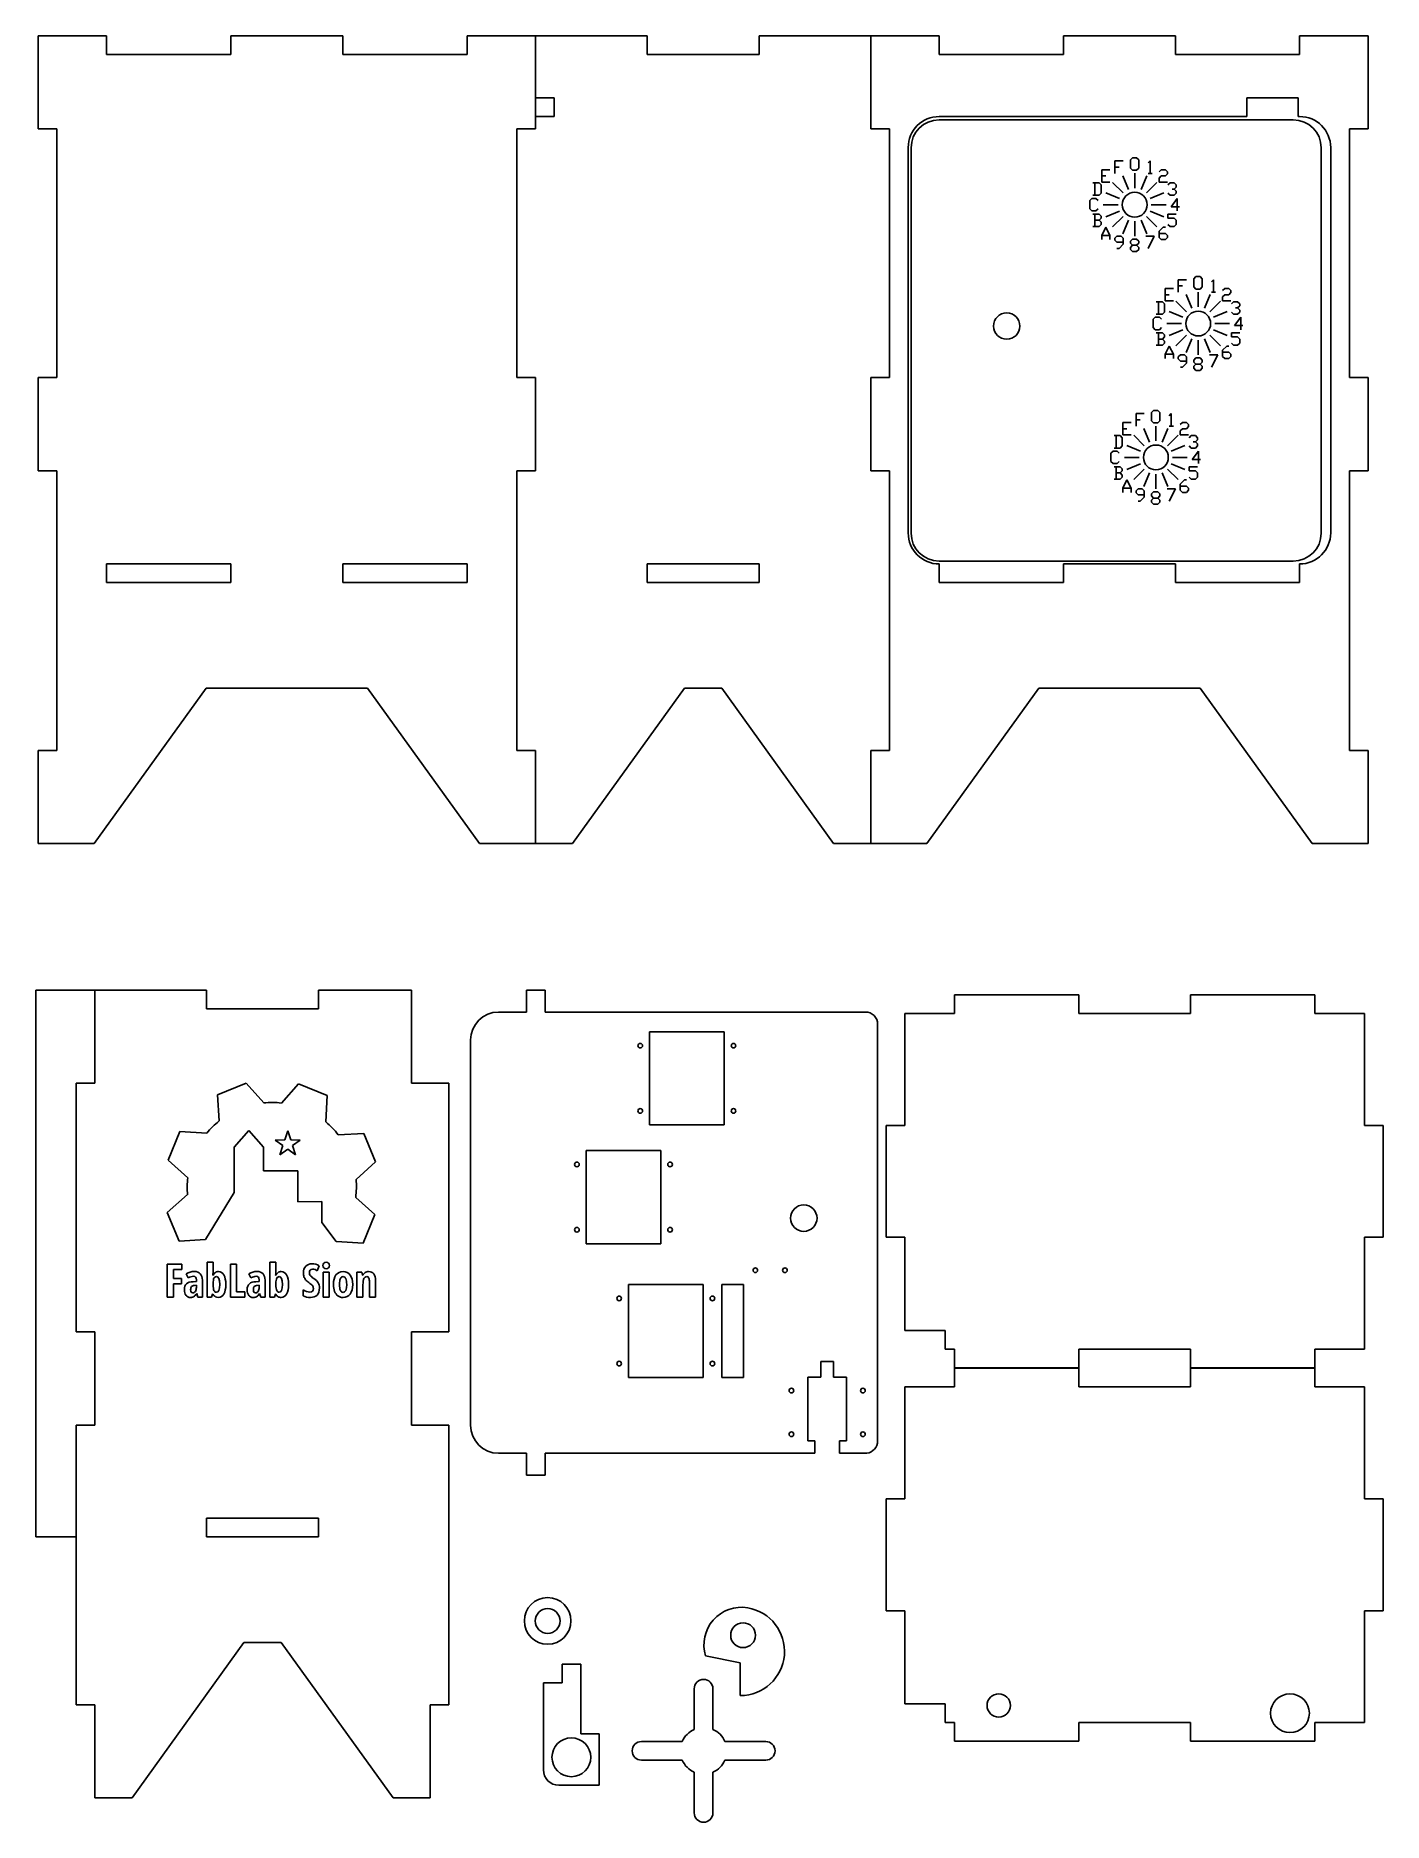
# Model space of a CAD drawing. Header units: millimetres. Extents: x 524 to 958, y 297 to 872.
import ezdxf

# ---------------------------------------------------------------- set-up
doc = ezdxf.new("R2010")
doc.units = ezdxf.units.MM
doc.header["$MEASUREMENT"] = 0
doc.layers.add('grave', color=1, linetype='Continuous')

msp = doc.modelspace()

# ---------------------------------------------------------------- linework, layer by layer
for p, q in [((525.31, 841.75), (525.31, 871.75)), ((525.31, 871.75), (547.31, 871.75)), ((547.31, 871.75), (547.31, 865.75)), ((587.31, 865.75), (587.31, 871.75)), ((587.31, 871.75), (623.31, 871.75)), ((623.31, 871.75), (623.31, 865.75)), ((663.31, 865.75), (663.31, 871.75)), ((721.31, 871.75), (721.31, 865.75)), ((757.31, 871.75), (815.31, 871.75)), ((757.31, 865.75), (757.31, 871.75)), ((793.31, 841.75), (793.31, 871.75)), ((815.31, 871.75), (815.31, 865.75)), ((855.31, 865.75), (855.31, 871.75)), ((855.31, 871.75), (891.31, 871.75)), ((891.31, 871.75), (891.31, 865.75)), ((931.31, 865.75), (931.31, 871.75)), ((931.31, 871.75), (953.31, 871.75)), ((953.31, 871.75), (953.31, 841.75)), ((547.31, 865.75), (587.31, 865.75)), ((623.31, 865.75), (663.31, 865.75)), ((721.31, 865.75), (757.31, 865.75)), ((815.31, 865.75), (855.31, 865.75)), ((891.31, 865.75), (931.31, 865.75)), ((691.31, 851.74), (685.31, 851.74)), ((691.31, 845.74), (691.31, 851.74)), ((914.31, 851.74), (914.31, 845.75)), ((930.81, 851.74), (914.31, 851.74)), ((930.81, 845.75), (930.81, 851.74)), ((685.31, 845.74), (691.31, 845.74)), ((914.31, 845.75), (815.31, 845.75)), ((931.31, 845.75), (930.81, 845.75)), ((531.31, 841.75), (525.31, 841.75)), ((531.31, 761.75), (531.31, 841.75)), ((679.31, 761.75), (679.31, 841.75)), ((679.31, 841.75), (685.31, 841.75)), ((799.31, 841.75), (793.31, 841.75)), ((799.31, 761.75), (799.31, 841.75)), ((815.25, 844.67), (929.25, 844.67)), ((953.31, 841.75), (947.31, 841.75)), ((947.31, 841.75), (947.31, 761.75)), ((805.31, 835.75), (805.31, 711.75)), ((806.25, 711.67), (806.25, 835.67)), ((938.25, 835.67), (938.25, 711.67)), ((941.31, 711.75), (941.31, 835.75)), ((525.31, 731.75), (525.31, 761.75)), ((525.31, 761.75), (531.31, 761.75)), ((685.31, 761.75), (679.31, 761.75)), ((685.31, 731.75), (685.31, 761.75)), ((793.31, 761.75), (799.31, 761.75)), ((947.31, 761.75), (953.31, 761.75)), ((953.31, 761.75), (953.31, 731.75)), ((531.31, 731.75), (525.31, 731.75)), ((531.31, 641.75), (531.31, 731.75)), ((679.31, 641.75), (679.31, 731.75)), ((679.31, 731.75), (685.31, 731.75)), ((799.31, 731.75), (793.31, 731.75)), ((799.31, 641.75), (799.31, 731.75)), ((953.31, 731.75), (947.31, 731.75)), ((947.31, 731.75), (947.31, 641.75)), ((587.31, 701.75), (547.31, 701.75)), ((547.31, 701.75), (547.31, 695.75)), ((587.31, 695.75), (587.31, 701.75)), ((623.31, 701.75), (623.31, 695.75)), ((663.31, 701.75), (623.31, 701.75)), ((663.31, 695.75), (663.31, 701.75)), ((721.31, 701.75), (721.31, 695.75)), ((757.31, 701.75), (721.31, 701.75)), ((757.31, 695.75), (757.31, 701.75)), ((929.25, 702.67), (815.25, 702.67)), ((815.31, 701.75), (815.31, 695.75)), ((855.31, 695.75), (855.31, 701.75)), ((855.31, 701.75), (891.31, 701.75)), ((891.31, 701.75), (891.31, 695.75)), ((931.31, 695.75), (931.31, 701.75)), ((547.31, 695.75), (587.31, 695.75)), ((623.31, 695.75), (663.31, 695.75)), ((721.31, 695.75), (757.31, 695.75)), ((815.31, 695.75), (855.31, 695.75)), ((891.31, 695.75), (931.31, 695.75)), ((579.31, 661.74), (543.31, 611.75)), ((631.31, 661.74), (579.31, 661.74)), ((667.31, 611.75), (631.31, 661.74)), ((733.31, 661.75), (697.31, 611.75)), ((745.31, 661.75), (733.31, 661.75)), ((781.31, 611.75), (745.31, 661.75)), ((847.31, 661.74), (811.31, 611.75)), ((899.31, 661.74), (847.31, 661.74)), ((935.31, 611.75), (899.31, 661.74)), ((525.31, 611.75), (525.31, 641.75)), ((525.31, 641.75), (531.31, 641.75)), ((685.31, 641.75), (679.31, 641.75)), ((685.31, 611.75), (685.31, 641.75)), ((793.31, 611.75), (793.31, 641.75)), ((793.31, 641.75), (799.31, 641.75)), ((947.31, 641.75), (953.31, 641.75)), ((953.31, 641.75), (953.31, 611.75)), ((543.31, 611.75), (525.31, 611.75)), ((811.31, 611.75), (781.31, 611.75)), ((953.31, 611.75), (935.31, 611.75)), ((524.49, 564.62), (579.49, 564.62)), ((524.49, 388.62), (524.49, 564.62)), ((543.49, 534.62), (543.49, 564.62)), ((579.49, 564.62), (579.49, 558.62)), ((615.49, 558.62), (615.49, 564.62)), ((615.49, 564.62), (645.49, 564.62)), ((645.49, 564.62), (645.49, 534.62)), ((682.48, 557.56), (682.48, 564.56)), ((682.48, 564.56), (688.48, 564.56)), ((688.48, 564.56), (688.48, 557.56)), ((579.49, 558.62), (615.49, 558.62)), ((820.23, 557.06), (820.23, 563.06)), ((820.23, 563.06), (860.23, 563.06)), ((860.23, 563.06), (860.23, 557.06)), ((896.23, 557.06), (896.23, 563.06)), ((896.23, 563.06), (936.23, 563.06)), ((936.23, 563.06), (936.23, 557.06)), ((673.48, 557.56), (682.48, 557.56)), ((688.48, 557.56), (791.48, 557.56)), ((795.48, 553.56), (795.48, 419.53)), ((804.23, 521.06), (804.23, 557.06)), ((804.23, 557.06), (820.23, 557.06)), ((860.23, 557.06), (896.23, 557.06)), ((936.23, 557.06), (952.23, 557.06)), ((952.23, 557.06), (952.23, 521.06)), ((664.48, 424.56), (664.48, 548.56)), ((746.08, 551.23), (722.08, 551.23)), ((722.08, 551.23), (722.08, 521.23)), ((746.08, 521.23), (746.08, 551.23)), ((537.49, 454.62), (537.49, 534.62)), ((537.49, 534.62), (543.49, 534.62)), ((657.49, 534.62), (645.49, 534.62)), ((657.49, 454.62), (657.49, 534.62)), ((722.08, 521.23), (746.08, 521.23)), ((798.23, 485.06), (798.23, 521.06)), ((798.23, 521.06), (804.23, 521.06)), ((952.23, 521.06), (958.23, 521.06)), ((958.23, 521.06), (958.23, 485.06)), ((701.67, 513), (701.67, 483)), ((725.67, 513), (701.67, 513)), ((725.67, 483), (725.67, 513)), ((701.67, 483), (725.67, 483)), ((804.23, 485.06), (798.23, 485.06)), ((804.23, 455.06), (804.23, 485.06)), ((958.23, 485.06), (952.23, 485.06)), ((952.23, 485.06), (952.23, 449.06)), ((739.28, 469.9), (715.28, 469.9)), ((715.28, 469.9), (715.28, 439.9)), ((739.28, 439.9), (739.28, 469.9)), ((752.28, 469.9), (745.28, 469.9)), ((745.28, 469.9), (745.28, 439.9)), ((752.28, 439.9), (752.28, 469.9)), ((543.49, 454.62), (537.49, 454.62)), ((543.49, 424.62), (543.49, 454.62)), ((645.49, 454.62), (657.49, 454.62)), ((645.49, 454.62), (645.49, 424.62)), ((817.23, 455.06), (804.23, 455.06)), ((817.23, 449.06), (817.23, 455.06)), ((820.23, 449.06), (817.23, 449.06)), ((820.23, 443.06), (820.23, 449.06)), ((896.23, 449.06), (860.23, 449.06)), ((860.23, 449.06), (860.23, 443.06)), ((896.23, 443.06), (896.23, 449.06)), ((952.23, 449.06), (936.23, 449.06)), ((936.23, 449.06), (936.23, 443.06)), ((781.23, 445.06), (777.23, 445.06)), ((777.23, 445.06), (777.23, 440.06)), ((781.23, 440.06), (781.23, 445.06)), ((820.2, 436.9), (820.2, 442.9)), ((820.2, 442.9), (860.2, 442.9)), ((860.23, 443.06), (820.23, 443.06)), ((860.2, 442.9), (860.2, 436.9)), ((896.2, 436.9), (896.2, 442.9)), ((896.2, 442.9), (936.2, 442.9)), ((936.23, 443.06), (896.23, 443.06)), ((936.2, 442.9), (936.2, 436.9)), ((715.28, 439.9), (739.28, 439.9)), ((745.28, 439.9), (752.28, 439.9)), ((777.23, 440.06), (772.98, 440.06)), ((772.98, 440.06), (772.99, 419.56)), ((785.48, 440.06), (781.23, 440.06)), ((785.48, 419.56), (785.48, 440.06)), ((804.2, 400.9), (804.2, 436.9)), ((804.2, 436.9), (820.2, 436.9)), ((860.2, 436.9), (896.2, 436.9)), ((936.2, 436.9), (952.2, 436.9)), ((952.2, 436.9), (952.2, 400.9)), ((537.49, 334.62), (537.49, 424.62)), ((537.49, 424.62), (543.49, 424.62)), ((657.49, 424.62), (645.49, 424.62)), ((657.49, 334.62), (657.49, 424.62)), ((682.48, 415.56), (673.48, 415.56)), ((682.48, 408.56), (682.48, 415.56)), ((775.23, 415.56), (688.48, 415.56)), ((688.48, 415.56), (688.48, 408.56)), ((772.99, 419.56), (775.23, 419.56)), ((775.23, 419.56), (775.23, 415.56)), ((783.23, 415.56), (783.23, 419.56)), ((783.23, 419.56), (785.48, 419.56)), ((791.97, 415.56), (783.23, 415.56)), ((688.48, 408.56), (682.48, 408.56)), ((798.2, 364.9), (798.2, 400.9)), ((798.2, 400.9), (804.2, 400.9)), ((952.2, 400.9), (958.2, 400.9)), ((958.2, 400.9), (958.2, 364.9)), ((615.49, 394.62), (579.49, 394.62)), ((579.49, 394.62), (579.49, 388.62)), ((615.49, 388.62), (615.49, 394.62)), ((537.49, 388.62), (524.49, 388.62)), ((579.49, 388.62), (615.49, 388.62)), ((804.2, 364.9), (798.2, 364.9)), ((804.2, 334.9), (804.2, 364.9)), ((958.2, 364.9), (952.2, 364.9)), ((952.2, 364.9), (952.2, 328.9)), ((591.49, 354.62), (555.49, 304.62)), ((603.49, 354.62), (591.49, 354.62)), ((639.49, 304.62), (603.49, 354.62)), ((693.89, 341.72), (693.89, 347.72)), ((693.89, 347.72), (699.89, 347.72)), ((699.89, 347.72), (699.89, 325.22)), ((751.28, 348.08), (740.11, 350.36)), ((751.28, 337.58), (751.28, 348.08)), ((687.89, 313.72), (687.89, 341.72)), ((687.89, 341.72), (693.89, 341.72)), ((736.45, 326.67), (736.45, 339.79)), ((742.45, 339.79), (742.45, 326.67)), ((543.49, 334.62), (537.49, 334.62)), ((543.49, 304.62), (543.49, 334.62)), ((651.49, 304.62), (651.49, 334.62)), ((651.49, 334.62), (657.49, 334.62)), ((817.2, 334.9), (804.2, 334.9)), ((817.2, 328.9), (817.2, 334.9)), ((820.2, 328.9), (817.2, 328.9)), ((820.2, 322.9), (820.2, 328.9)), ((896.2, 328.9), (860.2, 328.9)), ((860.2, 328.9), (860.2, 322.9)), ((896.2, 322.9), (896.2, 328.9)), ((952.2, 328.9), (936.2, 328.9)), ((936.2, 328.9), (936.2, 322.9)), ((699.89, 325.22), (705.89, 325.22)), ((705.89, 325.22), (705.89, 308.72)), ((719.46, 322.8), (732.58, 322.8)), ((746.32, 322.8), (759.45, 322.8)), ((860.2, 322.9), (820.2, 322.9)), ((936.2, 322.9), (896.2, 322.9)), ((732.58, 316.8), (719.46, 316.8)), ((759.45, 316.8), (746.33, 316.8)), ((736.45, 299.81), (736.45, 312.93)), ((742.45, 312.93), (742.45, 299.81)), ((705.89, 308.72), (692.89, 308.72)), ((555.49, 304.62), (543.49, 304.62))]:
    msp.add_line(p, q)
at = {"linetype": 'ByBlock'}
for p, q in [((663.31, 871.75), (721.31, 871.75)), ((685.31, 871.75), (685.31, 841.75)), ((793.31, 761.75), (793.31, 731.75)), ((667.31, 611.75), (697.31, 611.75)), ((651.49, 304.62), (639.49, 304.62))]:
    msp.add_line(p, q, dxfattribs=at)
for centre, radius in [((878.23, 817.37), 4), ((837.02, 778.33), 4.25), ((898.65, 779.13), 4), ((885.04, 736.03), 4), ((719.08, 546.73), 0.75), ((749.08, 546.73), 0.75), ((719.08, 525.73), 0.75), ((749.08, 525.73), 0.75), ((698.67, 508.5), 0.75), ((728.67, 508.5), 0.75), ((771.71, 491.22), 4.25), ((698.67, 487.5), 0.75), ((728.67, 487.5), 0.75), ((756.11, 474.44), 0.75), ((765.63, 474.44), 0.75), ((712.28, 465.4), 0.75), ((742.28, 465.4), 0.75), ((712.28, 444.4), 0.75), ((742.28, 444.4), 0.75), ((767.73, 435.71), 0.75), ((790.73, 435.71), 0.75), ((767.73, 421.66), 0.75), ((790.73, 421.66), 0.75), ((689.26, 361.59), 7.5), ((689.26, 361.59), 4), ((752.17, 357.01), 4), ((834.45, 334.4), 3.75), ((928.2, 331.9), 6.24), ((696.89, 317.72), 6.24)]:
    msp.add_circle(centre, radius)
for centre, radius, start, end in [((815.31, 835.75), 10, 90, 180), ((931.31, 835.75), 10, 0, 90), ((815.25, 835.67), 9, 90, 180), ((929.25, 835.67), 9, 0, 90), ((815.31, 711.75), 10, 180, 270), ((815.25, 711.67), 9, 180, 270), ((929.25, 711.67), 9, 270, 0), ((931.31, 711.75), 10, 270, 0), ((673.48, 548.56), 9, 90, 180), ((791.48, 553.56), 4, 0, 90), ((673.48, 424.56), 9, 180, 270), ((791.48, 419.53), 4, 277.09465, 0), ((751.64, 353.92), 12.07, 80.29914, 197.17216), ((751.28, 351.8), 14.22, 270, 80.29914), ((739.45, 339.79), 3, 0, 180), ((719.46, 319.8), 3, 90, 270), ((739.45, 319.8), 7.5, 113.59899, 156.44263), ((739.45, 319.8), 7.5, 23.59899, 66.44263), ((759.45, 319.8), 3, 270, 90), ((739.45, 319.8), 7.5, 203.59899, 246.44263), ((739.45, 319.8), 7.5, 293.59899, 336.44263), ((692.89, 313.72), 5, 180, 270), ((739.45, 299.81), 3, 180, 0)]:
    msp.add_arc(centre, radius, start, end)
at = {"layer": 'grave', "linetype": 'Continuous'}
for p, q in [((867.6, 824.63), (867.6, 828.63)), ((867.6, 828.63), (870.26, 828.63)), ((874.51, 831.46), (871.84, 831.46)), ((871.84, 831.46), (871.84, 827.46)), ((871.84, 829.46), (873.17, 829.46)), ((876.84, 831.79), (877.51, 832.46)), ((876.84, 829.13), (876.84, 831.79)), ((877.51, 828.46), (876.84, 829.13)), ((877.51, 832.46), (878.84, 832.46)), ((878.84, 828.46), (877.51, 828.46)), ((878.84, 832.46), (879.51, 831.79)), ((879.51, 829.13), (878.84, 828.46)), ((879.51, 831.79), (879.51, 829.13)), ((883.18, 831.46), (882.52, 830.8)), ((883.18, 827.46), (883.18, 831.46)), ((886.09, 827.96), (886.76, 828.63)), ((886.76, 828.63), (888.09, 828.63)), ((888.09, 828.63), (888.76, 827.96)), ((888.76, 827.96), (888.76, 827.3)), ((866.76, 824.39), (864.76, 824.39)), ((865.43, 824.39), (865.43, 820.39)), ((867.43, 823.72), (866.76, 824.39)), ((867.43, 821.05), (867.43, 823.72)), ((867.6, 826.63), (868.93, 826.63)), ((870.26, 824.63), (867.6, 824.63)), ((882.52, 827.46), (883.85, 827.46)), ((886.76, 826.63), (886.09, 825.96)), ((886.09, 825.96), (886.09, 824.63)), ((886.09, 824.63), (888.76, 824.63)), ((888.09, 826.63), (886.76, 826.63)), ((888.76, 827.3), (888.09, 826.63)), ((889.6, 824.39), (888.93, 823.72)), ((890.93, 824.39), (889.6, 824.39)), ((890.93, 822.39), (890.26, 822.39)), ((891.6, 823.72), (890.93, 824.39)), ((890.93, 822.39), (891.6, 823.05)), ((891.6, 821.72), (890.93, 822.39)), ((891.6, 823.05), (891.6, 823.72)), ((863.76, 818.71), (864.43, 819.38)), ((863.76, 816.05), (863.76, 818.71)), ((864.43, 819.38), (865.76, 819.38)), ((864.76, 820.39), (866.76, 820.39)), ((865.76, 819.38), (866.43, 818.71)), ((866.76, 820.39), (867.43, 821.05)), ((888.93, 821.05), (889.6, 820.39)), ((889.6, 820.39), (890.93, 820.39)), ((891.93, 819.38), (889.93, 816.71)), ((889.93, 816.71), (892.59, 816.71)), ((890.93, 820.39), (891.6, 821.05)), ((891.6, 821.05), (891.6, 821.72)), ((891.93, 815.38), (891.93, 819.38)), ((864.43, 815.38), (863.76, 816.05)), ((865.76, 815.38), (864.43, 815.38)), ((866.76, 814.37), (864.76, 814.37)), ((865.43, 814.37), (865.43, 810.37)), ((865.43, 812.37), (866.76, 812.37)), ((866.43, 816.05), (865.76, 815.38)), ((867.43, 813.71), (866.76, 814.37)), ((866.76, 812.37), (867.43, 813.04)), ((867.43, 811.71), (866.76, 812.37)), ((866.76, 810.37), (867.43, 811.04)), ((867.43, 813.04), (867.43, 813.71)), ((867.43, 811.04), (867.43, 811.71)), ((888.93, 813.04), (888.93, 814.37)), ((888.93, 814.37), (891.6, 814.37)), ((890.93, 813.04), (888.93, 813.04)), ((888.93, 811.04), (889.6, 810.37)), ((891.6, 812.37), (890.93, 813.04)), ((890.93, 810.37), (891.6, 811.04)), ((891.6, 811.04), (891.6, 812.37)), ((864.76, 810.37), (866.76, 810.37)), ((867.6, 807.46), (868.93, 810.13)), ((867.6, 807.46), (870.26, 807.46)), ((867.6, 806.13), (867.6, 807.46)), ((868.93, 810.13), (870.26, 807.46)), ((870.26, 807.46), (870.26, 806.13)), ((871.84, 806.63), (872.51, 807.29)), ((871.84, 805.96), (871.84, 806.63)), ((872.51, 805.29), (871.84, 805.96)), ((872.51, 807.29), (873.84, 807.29)), ((874.51, 805.29), (872.51, 805.29)), ((873.84, 807.29), (874.51, 806.63)), ((874.51, 806.63), (874.51, 804.63)), ((876.84, 805.63), (877.51, 806.3)), ((876.84, 804.96), (876.84, 805.63)), ((877.51, 804.3), (876.84, 804.96)), ((877.51, 806.3), (878.84, 806.3)), ((878.84, 806.3), (879.51, 805.63)), ((879.51, 804.96), (878.84, 804.3)), ((879.51, 805.63), (879.51, 804.96)), ((881.85, 807.29), (884.52, 807.29)), ((884.52, 807.29), (882.52, 803.29)), ((886.09, 808.8), (887.43, 810.13)), ((886.09, 806.8), (886.09, 808.8)), ((886.09, 808.13), (888.09, 808.13)), ((886.76, 806.13), (886.09, 806.8)), ((888.09, 806.13), (886.76, 806.13)), ((887.43, 810.13), (888.09, 810.13)), ((888.09, 808.13), (888.76, 807.46)), ((888.76, 806.8), (888.09, 806.13)), ((888.76, 807.46), (888.76, 806.8)), ((889.6, 810.37), (890.93, 810.37)), ((873.17, 803.29), (872.51, 803.29)), ((874.51, 804.63), (873.17, 803.29)), ((877.51, 804.3), (876.84, 803.63)), ((876.84, 803.63), (876.84, 802.96)), ((876.84, 802.96), (877.51, 802.3)), ((878.84, 804.3), (877.51, 804.3)), ((877.51, 802.3), (878.84, 802.3)), ((879.51, 803.63), (878.84, 804.3)), ((878.84, 802.3), (879.51, 802.96)), ((879.51, 802.96), (879.51, 803.63)), ((897.26, 793.56), (897.93, 794.22)), ((897.26, 790.89), (897.26, 793.56)), ((897.93, 794.22), (899.26, 794.22)), ((899.26, 794.22), (899.93, 793.56)), ((899.93, 793.56), (899.93, 790.89)), ((888.01, 786.39), (888.01, 790.39)), ((888.01, 790.39), (890.68, 790.39)), ((888.01, 788.39), (889.34, 788.39)), ((894.92, 793.23), (892.25, 793.23)), ((892.25, 793.23), (892.25, 789.23)), ((892.25, 791.23), (893.59, 791.23)), ((897.93, 790.22), (897.26, 790.89)), ((899.26, 790.22), (897.93, 790.22)), ((899.93, 790.89), (899.26, 790.22)), ((903.6, 793.23), (902.93, 792.56)), ((902.93, 789.23), (904.27, 789.23)), ((903.6, 789.23), (903.6, 793.23)), ((906.51, 789.73), (907.18, 790.39)), ((907.18, 788.39), (906.51, 787.73)), ((906.51, 787.73), (906.51, 786.39)), ((907.18, 790.39), (908.51, 790.39)), ((908.51, 788.39), (907.18, 788.39)), ((908.51, 790.39), (909.18, 789.73)), ((909.18, 789.06), (908.51, 788.39)), ((909.18, 789.73), (909.18, 789.06)), ((887.17, 786.15), (885.17, 786.15)), ((885.17, 782.15), (887.17, 782.15)), ((885.84, 786.15), (885.84, 782.15)), ((887.84, 785.48), (887.17, 786.15)), ((887.17, 782.15), (887.84, 782.81)), ((887.84, 782.81), (887.84, 785.48)), ((890.68, 786.39), (888.01, 786.39)), ((906.51, 786.39), (909.18, 786.39)), ((910.01, 786.15), (909.34, 785.48)), ((909.34, 782.81), (910.01, 782.15)), ((911.34, 786.15), (910.01, 786.15)), ((910.01, 782.15), (911.34, 782.15)), ((911.34, 784.15), (910.68, 784.15)), ((912.01, 785.48), (911.34, 786.15)), ((911.34, 784.15), (912.01, 784.81)), ((912.01, 783.48), (911.34, 784.15)), ((911.34, 782.15), (912.01, 782.81)), ((912.01, 784.81), (912.01, 785.48)), ((912.01, 782.81), (912.01, 783.48)), ((884.18, 780.48), (884.85, 781.14)), ((884.18, 777.81), (884.18, 780.48)), ((884.85, 777.14), (884.18, 777.81)), ((884.85, 781.14), (886.18, 781.14)), ((886.18, 777.14), (884.85, 777.14)), ((886.18, 781.14), (886.85, 780.48)), ((886.85, 777.81), (886.18, 777.14)), ((912.34, 781.14), (910.34, 778.48)), ((910.34, 778.48), (913.01, 778.48)), ((912.34, 777.14), (912.34, 781.14)), ((887.17, 776.14), (885.17, 776.14)), ((885.17, 772.14), (887.17, 772.14)), ((885.84, 776.14), (885.84, 772.14)), ((885.84, 774.14), (887.17, 774.14)), ((887.84, 775.47), (887.17, 776.14)), ((887.17, 774.14), (887.84, 774.8)), ((887.84, 773.47), (887.17, 774.14)), ((887.17, 772.14), (887.84, 772.8)), ((887.84, 774.8), (887.84, 775.47)), ((887.84, 772.8), (887.84, 773.47)), ((888.01, 769.23), (889.34, 771.89)), ((889.34, 771.89), (890.68, 769.23)), ((906.51, 770.56), (907.84, 771.89)), ((906.51, 768.56), (906.51, 770.56)), ((907.84, 771.89), (908.51, 771.89)), ((909.34, 774.8), (909.34, 776.14)), ((909.34, 776.14), (912.01, 776.14)), ((911.34, 774.8), (909.34, 774.8)), ((909.34, 772.8), (910.01, 772.14)), ((910.01, 772.14), (911.34, 772.14)), ((912.01, 774.14), (911.34, 774.8)), ((911.34, 772.14), (912.01, 772.8)), ((912.01, 772.8), (912.01, 774.14)), ((888.01, 769.23), (890.68, 769.23)), ((888.01, 767.89), (888.01, 769.23)), ((890.68, 769.23), (890.68, 767.89)), ((892.25, 768.39), (892.92, 769.06)), ((892.25, 767.72), (892.25, 768.39)), ((892.92, 767.06), (892.25, 767.72)), ((892.92, 769.06), (894.25, 769.06)), ((894.92, 767.06), (892.92, 767.06)), ((893.59, 765.06), (892.92, 765.06)), ((894.92, 766.39), (893.59, 765.06)), ((894.25, 769.06), (894.92, 768.39)), ((894.92, 768.39), (894.92, 766.39)), ((897.26, 767.39), (897.93, 768.06)), ((897.26, 766.73), (897.26, 767.39)), ((897.93, 766.06), (897.26, 766.73)), ((897.93, 766.06), (897.26, 765.39)), ((897.26, 765.39), (897.26, 764.73)), ((897.26, 764.73), (897.93, 764.06)), ((897.93, 768.06), (899.26, 768.06)), ((899.26, 766.06), (897.93, 766.06)), ((899.26, 768.06), (899.93, 767.39)), ((899.93, 766.73), (899.26, 766.06)), ((899.93, 765.39), (899.26, 766.06)), ((899.26, 764.06), (899.93, 764.73)), ((899.93, 767.39), (899.93, 766.73)), ((899.93, 764.73), (899.93, 765.39)), ((902.27, 769.06), (904.93, 769.06)), ((904.93, 769.06), (902.93, 765.06)), ((906.51, 769.89), (908.51, 769.89)), ((907.18, 767.89), (906.51, 768.56)), ((908.51, 767.89), (907.18, 767.89)), ((908.51, 769.89), (909.18, 769.23)), ((909.18, 768.56), (908.51, 767.89)), ((909.18, 769.23), (909.18, 768.56)), ((897.93, 764.06), (899.26, 764.06)), ((881.31, 750.13), (878.64, 750.13)), ((878.64, 750.13), (878.64, 746.13)), ((878.64, 748.13), (879.98, 748.13)), ((883.65, 750.46), (884.32, 751.13)), ((883.65, 747.79), (883.65, 750.46)), ((884.32, 747.13), (883.65, 747.79)), ((884.32, 751.13), (885.65, 751.13)), ((885.65, 751.13), (886.32, 750.46)), ((886.32, 747.79), (885.65, 747.13)), ((886.32, 750.46), (886.32, 747.79)), ((889.99, 750.13), (889.32, 749.46)), ((889.99, 746.13), (889.99, 750.13)), ((873.56, 743.05), (871.56, 743.05)), ((872.23, 743.05), (872.23, 739.05)), ((874.23, 742.38), (873.56, 743.05)), ((874.23, 739.72), (874.23, 742.38)), ((874.4, 743.29), (874.4, 747.29)), ((874.4, 747.29), (877.07, 747.29)), ((874.4, 745.29), (875.73, 745.29)), ((877.07, 743.29), (874.4, 743.29)), ((885.65, 747.13), (884.32, 747.13)), ((889.32, 746.13), (890.66, 746.13)), ((892.9, 746.63), (893.57, 747.29)), ((893.57, 745.29), (892.9, 744.63)), ((892.9, 744.63), (892.9, 743.29)), ((892.9, 743.29), (895.57, 743.29)), ((893.57, 747.29), (894.9, 747.29)), ((894.9, 745.29), (893.57, 745.29)), ((894.9, 747.29), (895.57, 746.63)), ((895.57, 745.96), (894.9, 745.29)), ((895.57, 746.63), (895.57, 745.96)), ((896.4, 743.05), (895.74, 742.38)), ((897.74, 743.05), (896.4, 743.05)), ((898.4, 742.38), (897.74, 743.05)), ((897.74, 741.05), (898.4, 741.72)), ((898.4, 741.72), (898.4, 742.38)), ((870.57, 737.38), (871.24, 738.04)), ((870.57, 734.71), (870.57, 737.38)), ((871.24, 738.04), (872.57, 738.04)), ((871.56, 739.05), (873.56, 739.05)), ((872.57, 738.04), (873.24, 737.38)), ((873.56, 739.05), (874.23, 739.72)), ((895.74, 739.72), (896.4, 739.05)), ((896.4, 739.05), (897.74, 739.05)), ((898.73, 738.04), (896.73, 735.38)), ((897.74, 741.05), (897.07, 741.05)), ((898.4, 740.38), (897.74, 741.05)), ((897.74, 739.05), (898.4, 739.72)), ((898.4, 739.72), (898.4, 740.38)), ((898.73, 734.04), (898.73, 738.04)), ((871.24, 734.04), (870.57, 734.71)), ((872.57, 734.04), (871.24, 734.04)), ((873.56, 733.04), (871.56, 733.04)), ((872.23, 733.04), (872.23, 729.04)), ((872.23, 731.04), (873.56, 731.04)), ((873.24, 734.71), (872.57, 734.04)), ((874.23, 732.37), (873.56, 733.04)), ((873.56, 731.04), (874.23, 731.71)), ((874.23, 730.37), (873.56, 731.04)), ((874.23, 731.71), (874.23, 732.37)), ((874.23, 729.71), (874.23, 730.37)), ((895.74, 731.71), (895.74, 733.04)), ((895.74, 733.04), (898.4, 733.04)), ((897.74, 731.71), (895.74, 731.71)), ((896.73, 735.38), (899.4, 735.38)), ((898.4, 731.04), (897.74, 731.71)), ((898.4, 729.71), (898.4, 731.04)), ((871.56, 729.04), (873.56, 729.04)), ((873.56, 729.04), (874.23, 729.71)), ((874.4, 726.13), (875.73, 728.79)), ((874.4, 726.13), (877.07, 726.13)), ((874.4, 724.79), (874.4, 726.13)), ((875.73, 728.79), (877.07, 726.13)), ((877.07, 726.13), (877.07, 724.79)), ((878.64, 725.29), (879.31, 725.96)), ((878.64, 724.63), (878.64, 725.29)), ((879.31, 723.96), (878.64, 724.63)), ((879.31, 725.96), (880.64, 725.96)), ((880.64, 725.96), (881.31, 725.29)), ((881.31, 725.29), (881.31, 723.29)), ((883.65, 724.3), (884.32, 724.96)), ((884.32, 724.96), (885.65, 724.96)), ((885.65, 724.96), (886.32, 724.3)), ((888.66, 725.96), (891.32, 725.96)), ((891.32, 725.96), (889.32, 721.96)), ((892.9, 727.46), (894.23, 728.79)), ((892.9, 725.46), (892.9, 727.46)), ((892.9, 726.79), (894.9, 726.79)), ((893.57, 724.79), (892.9, 725.46)), ((894.9, 724.79), (893.57, 724.79)), ((894.23, 728.79), (894.9, 728.79)), ((894.9, 726.79), (895.57, 726.13)), ((895.57, 725.46), (894.9, 724.79)), ((895.57, 726.13), (895.57, 725.46)), ((895.74, 729.71), (896.4, 729.04)), ((896.4, 729.04), (897.74, 729.04)), ((897.74, 729.04), (898.4, 729.71)), ((881.31, 723.96), (879.31, 723.96)), ((879.98, 721.96), (879.31, 721.96)), ((881.31, 723.29), (879.98, 721.96)), ((883.65, 723.63), (883.65, 724.3)), ((884.32, 722.96), (883.65, 723.63)), ((884.32, 722.96), (883.65, 722.3)), ((883.65, 722.3), (883.65, 721.63)), ((883.65, 721.63), (884.32, 720.96)), ((885.65, 722.96), (884.32, 722.96)), ((884.32, 720.96), (885.65, 720.96)), ((886.32, 723.63), (885.65, 722.96)), ((886.32, 722.3), (885.65, 722.96)), ((885.65, 720.96), (886.32, 721.63)), ((886.32, 724.3), (886.32, 723.63)), ((886.32, 721.63), (886.32, 722.3))]:
    msp.add_line(p, q, dxfattribs=at)
at = {"layer": 'grave', "linetype": 'ByBlock'}
for p, q in [((874.46, 821.14), (871.08, 824.52)), ((876.19, 822.3), (874.37, 826.71)), ((878.23, 822.71), (878.23, 827.48)), ((880.28, 822.3), (882.1, 826.71)), ((882.01, 821.14), (885.38, 824.52)), ((872.9, 817.37), (868.12, 817.37)), ((873.3, 819.41), (868.89, 821.24)), ((883.16, 819.41), (887.58, 821.24)), ((883.57, 817.37), (888.35, 817.37)), ((873.3, 815.33), (868.89, 813.5)), ((874.46, 813.6), (871.08, 810.22)), ((876.19, 812.44), (874.37, 808.03)), ((878.23, 812.03), (878.23, 807.26)), ((880.28, 812.44), (882.1, 808.03)), ((882.01, 813.6), (885.38, 810.22)), ((883.16, 815.33), (887.58, 813.5)), ((896.61, 784.06), (894.78, 788.47)), ((898.65, 784.47), (898.65, 789.24)), ((900.69, 784.06), (902.52, 788.47)), ((893.72, 781.17), (889.31, 783)), ((894.88, 782.91), (891.5, 786.28)), ((902.42, 782.91), (905.8, 786.28)), ((903.58, 781.17), (907.99, 783)), ((893.31, 779.13), (888.54, 779.13)), ((893.72, 777.09), (889.31, 775.26)), ((903.58, 777.09), (907.99, 775.26)), ((903.99, 779.13), (908.76, 779.13)), ((894.88, 775.36), (891.5, 771.98)), ((896.61, 774.2), (894.78, 769.79)), ((898.65, 773.8), (898.65, 769.02)), ((900.69, 774.2), (902.52, 769.79)), ((902.42, 775.36), (905.8, 771.98)), ((881.27, 739.81), (877.89, 743.18)), ((883, 740.96), (881.17, 745.38)), ((885.04, 741.37), (885.04, 746.15)), ((887.08, 740.96), (888.91, 745.38)), ((888.81, 739.81), (892.19, 743.18)), ((879.7, 736.03), (874.93, 736.03)), ((880.11, 738.08), (875.7, 739.9)), ((889.97, 738.08), (894.38, 739.9)), ((890.38, 736.03), (895.15, 736.03)), ((880.11, 733.99), (875.7, 732.16)), ((881.27, 732.26), (877.89, 728.88)), ((883, 731.1), (881.17, 726.69)), ((885.04, 730.7), (885.04, 725.92)), ((887.08, 731.1), (888.91, 726.69)), ((888.81, 732.26), (892.19, 728.88)), ((889.97, 733.99), (894.38, 732.16))]:
    msp.add_line(p, q, dxfattribs=at)
at = {"layer": 'grave'}
for p, q in [((592.2, 534.7), (583.01, 530.89)), ((597.88, 528.32), (592.2, 534.7)), ((583.01, 530.89), (583.5, 522.49)), ((609.12, 534.45), (603.6, 528.26)), ((618.31, 530.64), (609.12, 534.45)), ((617.82, 522.2), (618.31, 530.64)), ((570.88, 519.1), (567.07, 509.91)), ((579.53, 518.61), (570.88, 519.1)), ((588.35, 514.03), (593.08, 519.45)), ((593.08, 519.45), (597.8, 514.03)), ((604.63, 516.38), (605.59, 519.32)), ((605.59, 519.32), (606.55, 516.38)), ((630.09, 518.51), (621.88, 518.04)), ((633.9, 509.32), (630.09, 518.51)), ((588.35, 499.51), (588.35, 514.03)), ((597.8, 514.03), (597.8, 506.43)), ((601.54, 516.37), (604.63, 516.38)), ((604.04, 514.55), (601.54, 516.37)), ((603.09, 511.61), (604.04, 514.55)), ((605.59, 513.42), (603.09, 511.61)), ((608.1, 511.61), (605.59, 513.42)), ((606.55, 516.38), (609.65, 516.37)), ((609.65, 516.37), (607.15, 514.55)), ((607.15, 514.55), (608.1, 511.61)), ((607.15, 514.55), (607.15, 514.55)), ((567.07, 509.91), (573.43, 504.25)), ((597.8, 506.43), (608.86, 506.43)), ((608.86, 506.43), (608.86, 496.52)), ((627.59, 503.7), (633.9, 509.32)), ((573.33, 498.8), (566.83, 493)), ((573.37, 498.71), (573.33, 498.8)), ((579.15, 484.3), (588.35, 499.51)), ((608.86, 496.52), (616.58, 496.63)), ((616.58, 496.63), (616.58, 489.83)), ((633.65, 492.4), (627.49, 497.9)), ((566.83, 493), (570.63, 483.81)), ((616.58, 489.83), (621.15, 483.72)), ((629.85, 483.22), (633.65, 492.4)), ((570.63, 483.81), (579.15, 484.3)), ((621.15, 483.72), (621.33, 483.71)), ((621.33, 483.71), (621.33, 483.7)), ((621.33, 483.7), (629.85, 483.22)), ((566.83, 465.84), (566.83, 476.41)), ((566.83, 476.41), (571.56, 476.41)), ((571.56, 474.71), (568.78, 474.71)), ((568.78, 474.71), (568.78, 471.77)), ((568.78, 471.77), (571.37, 471.77)), ((571.37, 471.77), (571.37, 470.07)), ((571.56, 476.41), (571.56, 474.71)), ((573.56, 471.97), (572.9, 473.3)), ((579.68, 465.84), (579.68, 477.09)), ((579.68, 477.09), (581.6, 477.09)), ((581.5, 472.84), (581.6, 472.84)), ((581.6, 477.09), (581.6, 474.45)), ((587.14, 465.84), (587.14, 476.41)), ((587.14, 476.41), (589.1, 476.41)), ((589.1, 476.41), (589.1, 467.56)), ((593.76, 471.97), (593.1, 473.3)), ((599.88, 465.84), (599.88, 477.09)), ((599.88, 477.09), (601.8, 477.09)), ((601.7, 472.84), (601.8, 472.84)), ((601.8, 477.09), (601.8, 474.45)), ((615.76, 475.88), (615.11, 474.3)), ((617.01, 465.84), (617.01, 473.89)), ((617.01, 473.89), (618.93, 473.89)), ((618.93, 473.89), (618.93, 465.84)), ((627.89, 465.84), (627.89, 473.89)), ((627.89, 473.89), (629.42, 473.89)), ((629.42, 473.89), (629.65, 472.86)), ((629.65, 472.86), (629.77, 472.86)), ((568.78, 465.84), (566.83, 465.84)), ((571.37, 470.07), (568.78, 470.07)), ((568.78, 470.07), (568.78, 465.84)), ((568.78, 465.84), (568.78, 465.84)), ((575.13, 470.78), (576.2, 470.83)), ((576.2, 469.61), (575.61, 469.58)), ((576.2, 470.83), (576.2, 471.4)), ((576.2, 468.93), (576.2, 469.61)), ((576.33, 466.94), (576.29, 466.94)), ((576.71, 465.84), (576.33, 466.94)), ((578.12, 465.84), (576.71, 465.84)), ((576.71, 465.84), (576.71, 465.84)), ((578.12, 471.25), (578.12, 465.84)), ((581.09, 465.84), (579.68, 465.84)), ((581.42, 466.76), (581.09, 465.84)), ((581.54, 466.76), (581.42, 466.76)), ((581.6, 470.09), (581.6, 469.89)), ((591.83, 465.84), (587.14, 465.84)), ((587.14, 465.84), (587.14, 465.84)), ((589.1, 467.56), (591.83, 467.56)), ((591.83, 467.56), (591.83, 465.84)), ((595.33, 470.78), (596.4, 470.83)), ((596.4, 469.61), (595.81, 469.58)), ((596.4, 470.83), (596.4, 471.4)), ((596.4, 468.93), (596.4, 469.61)), ((596.53, 466.94), (596.49, 466.94)), ((596.92, 465.84), (596.53, 466.94)), ((598.32, 465.84), (596.92, 465.84)), ((596.92, 465.84), (596.92, 465.84)), ((598.32, 471.25), (598.32, 465.84)), ((601.3, 465.84), (599.88, 465.84)), ((601.62, 466.76), (601.3, 465.84)), ((601.74, 466.76), (601.62, 466.76)), ((601.8, 470.09), (601.8, 469.89)), ((610.55, 466.24), (610.55, 468.18)), ((618.93, 465.84), (617.01, 465.84)), ((618.93, 465.84), (618.93, 465.84)), ((629.82, 465.84), (627.89, 465.84)), ((629.82, 469.71), (629.82, 465.84)), ((631.9, 465.84), (631.9, 470.64)), ((633.84, 465.84), (631.9, 465.84)), ((631.9, 465.84), (631.9, 465.84)), ((633.84, 471.09), (633.84, 465.84))]:
    msp.add_line(p, q, dxfattribs=at)
for points in [[(603.6, 528.26), (601.72, 528.48), (599.8, 528.51), (597.88, 528.32)], [(583.5, 522.49), (582.03, 521.32), (580.71, 520.02), (579.53, 518.61)], [(621.88, 518.04), (620.67, 519.58), (619.31, 520.97), (617.82, 522.2)], [(573.43, 504.25), (573.22, 502.42), (573.2, 500.57), (573.37, 498.71)], [(627.49, 497.9), (627.73, 499.81), (627.77, 501.75), (627.59, 503.7)], [(572.9, 473.3), (573.7, 473.8), (574.57, 474.06), (575.51, 474.06)], [(575.23, 472.53), (574.74, 472.53), (574.19, 472.34), (573.56, 471.97)], [(576.2, 471.4), (576.2, 472.16), (575.88, 472.53), (575.23, 472.53)], [(575.51, 474.06), (576.36, 474.06), (577.01, 473.81), (577.46, 473.32)], [(577.46, 473.32), (577.9, 472.83), (578.12, 472.14), (578.12, 471.25)], [(581.59, 474.11), (581.59, 473.99), (581.56, 473.57), (581.5, 472.84)], [(581.6, 474.45), (581.6, 474.34), (581.6, 474.23), (581.59, 474.11)], [(581.6, 472.84), (581.84, 473.29), (582.09, 473.6), (582.37, 473.78)], [(581.86, 471.9), (581.7, 471.55), (581.61, 470.95), (581.6, 470.09)], [(582.65, 472.41), (582.28, 472.41), (582.02, 472.24), (581.86, 471.9)], [(582.37, 473.78), (582.64, 473.95), (582.96, 474.04), (583.31, 474.04)], [(583.7, 469.91), (583.7, 471.58), (583.35, 472.41), (582.65, 472.41)], [(583.31, 474.04), (584.05, 474.04), (584.62, 473.68), (585.04, 472.95)], [(585.04, 472.95), (585.46, 472.22), (585.67, 471.2), (585.67, 469.88)], [(593.1, 473.3), (593.9, 473.8), (594.77, 474.06), (595.71, 474.06)], [(595.43, 472.53), (594.95, 472.53), (594.39, 472.34), (593.76, 471.97)], [(596.4, 471.4), (596.4, 472.16), (596.08, 472.53), (595.43, 472.53)], [(595.71, 474.06), (596.56, 474.06), (597.21, 473.81), (597.66, 473.32)], [(597.66, 473.32), (598.1, 472.83), (598.32, 472.14), (598.32, 471.25)], [(601.79, 474.11), (601.79, 473.99), (601.76, 473.57), (601.7, 472.84)], [(601.8, 474.45), (601.8, 474.34), (601.8, 474.23), (601.79, 474.11)], [(601.8, 472.84), (602.04, 473.29), (602.29, 473.6), (602.57, 473.78)], [(602.06, 471.9), (601.9, 471.55), (601.81, 470.95), (601.8, 470.09)], [(602.85, 472.41), (602.48, 472.41), (602.22, 472.24), (602.06, 471.9)], [(602.57, 473.78), (602.84, 473.95), (603.16, 474.04), (603.51, 474.04)], [(603.9, 469.91), (603.9, 471.58), (603.55, 472.41), (602.85, 472.41)], [(603.51, 474.04), (604.25, 474.04), (604.82, 473.68), (605.24, 472.95)], [(605.24, 472.95), (605.66, 472.22), (605.87, 471.2), (605.87, 469.88)], [(610.64, 473.61), (610.64, 474.51), (610.89, 475.23), (611.4, 475.76)], [(610.83, 472.37), (610.7, 472.72), (610.64, 473.14), (610.64, 473.61)], [(611.37, 471.4), (611.14, 471.69), (610.96, 472.01), (610.83, 472.37)], [(611.4, 475.76), (611.9, 476.29), (612.58, 476.56), (613.42, 476.56)], [(612.83, 474.51), (612.66, 474.3), (612.58, 474.01), (612.58, 473.65)], [(612.58, 473.65), (612.58, 473.3), (612.68, 472.98), (612.89, 472.72)], [(613.57, 474.82), (613.25, 474.82), (613.01, 474.72), (612.83, 474.51)], [(612.89, 472.72), (613.09, 472.46), (613.45, 472.15), (613.96, 471.82)], [(613.42, 476.56), (614.23, 476.56), (615.01, 476.33), (615.76, 475.88)], [(614.38, 474.66), (614.13, 474.77), (613.86, 474.82), (613.57, 474.82)], [(613.96, 471.82), (614.65, 471.35), (615.13, 470.88), (615.4, 470.4)], [(615.11, 474.3), (614.88, 474.44), (614.63, 474.56), (614.38, 474.66)], [(616.93, 475.99), (616.93, 476.31), (617.02, 476.56), (617.21, 476.75)], [(617.22, 475.23), (617.03, 475.41), (616.93, 475.67), (616.93, 475.99)], [(617.21, 476.75), (617.39, 476.93), (617.65, 477.03), (617.98, 477.03)], [(617.98, 474.96), (617.67, 474.96), (617.41, 475.05), (617.22, 475.23)], [(617.98, 477.03), (618.3, 477.03), (618.55, 476.93), (618.74, 476.75)], [(618.73, 475.23), (618.54, 475.05), (618.29, 474.96), (617.98, 474.96)], [(619.02, 475.99), (619.02, 475.67), (618.92, 475.41), (618.73, 475.23)], [(618.74, 476.75), (618.92, 476.56), (619.02, 476.31), (619.02, 475.99)], [(620.3, 469.88), (620.3, 471.19), (620.57, 472.21), (621.13, 472.94)], [(621.13, 472.94), (621.68, 473.68), (622.45, 474.04), (623.43, 474.04)], [(622.54, 471.77), (622.35, 471.35), (622.26, 470.72), (622.26, 469.88)], [(623.42, 472.4), (623.01, 472.4), (622.72, 472.19), (622.54, 471.77)], [(624.3, 471.77), (624.11, 472.19), (623.82, 472.4), (623.42, 472.4)], [(623.43, 474.04), (624.38, 474.04), (625.14, 473.67), (625.7, 472.92)], [(624.58, 469.88), (624.58, 470.72), (624.48, 471.35), (624.3, 471.77)], [(625.7, 472.92), (626.26, 472.17), (626.54, 471.16), (626.54, 469.88)], [(629.77, 472.86), (629.95, 473.23), (630.19, 473.52), (630.52, 473.73)], [(630.1, 471.79), (629.91, 471.38), (629.82, 470.68), (629.82, 469.71)], [(631.02, 472.41), (630.6, 472.41), (630.3, 472.2), (630.1, 471.79)], [(630.52, 473.73), (630.84, 473.94), (631.22, 474.04), (631.65, 474.04)], [(631.69, 471.96), (631.55, 472.26), (631.33, 472.41), (631.02, 472.41)], [(631.65, 474.04), (632.38, 474.04), (632.93, 473.79), (633.3, 473.29)], [(631.9, 470.64), (631.9, 471.22), (631.83, 471.66), (631.69, 471.96)], [(633.3, 473.29), (633.66, 472.79), (633.84, 472.06), (633.84, 471.09)], [(572.35, 468.21), (572.35, 469.06), (572.58, 469.69), (573.05, 470.1)], [(572.86, 466.36), (572.52, 466.8), (572.35, 467.42), (572.35, 468.21)], [(574.26, 465.69), (573.66, 465.69), (573.2, 465.92), (572.86, 466.36)], [(573.05, 470.1), (573.51, 470.51), (574.21, 470.74), (575.13, 470.78)], [(575.41, 465.96), (575.1, 465.78), (574.72, 465.69), (574.26, 465.69)], [(574.64, 469.21), (574.44, 468.98), (574.34, 468.64), (574.34, 468.2)], [(574.34, 468.2), (574.34, 467.53), (574.57, 467.2), (575.05, 467.2)], [(575.61, 469.58), (575.17, 469.56), (574.85, 469.43), (574.64, 469.21)], [(575.05, 467.2), (575.4, 467.2), (575.68, 467.36), (575.89, 467.67)], [(576.29, 466.94), (576, 466.47), (575.71, 466.14), (575.41, 465.96)], [(575.89, 467.67), (576.1, 467.99), (576.2, 468.41), (576.2, 468.93)], [(582.33, 465.93), (582.05, 466.09), (581.79, 466.36), (581.54, 466.76)], [(581.6, 469.89), (581.6, 468.96), (581.68, 468.3), (581.85, 467.92)], [(581.85, 467.92), (582.02, 467.54), (582.29, 467.35), (582.66, 467.35)], [(583.28, 465.69), (582.92, 465.69), (582.6, 465.77), (582.33, 465.93)], [(582.66, 467.35), (583.36, 467.35), (583.7, 468.2), (583.7, 469.91)], [(585.04, 466.79), (584.62, 466.06), (584.03, 465.69), (583.28, 465.69)], [(585.67, 469.88), (585.67, 468.55), (585.46, 467.51), (585.04, 466.79)], [(592.55, 468.21), (592.55, 469.06), (592.78, 469.69), (593.25, 470.1)], [(593.06, 466.36), (592.72, 466.8), (592.55, 467.42), (592.55, 468.21)], [(594.46, 465.69), (593.87, 465.69), (593.4, 465.92), (593.06, 466.36)], [(593.25, 470.1), (593.71, 470.51), (594.41, 470.74), (595.33, 470.78)], [(595.61, 465.96), (595.3, 465.78), (594.92, 465.69), (594.46, 465.69)], [(594.84, 469.21), (594.64, 468.98), (594.54, 468.64), (594.54, 468.2)], [(594.54, 468.2), (594.54, 467.53), (594.77, 467.2), (595.25, 467.2)], [(595.81, 469.58), (595.37, 469.56), (595.05, 469.43), (594.84, 469.21)], [(595.25, 467.2), (595.6, 467.2), (595.88, 467.36), (596.09, 467.67)], [(596.49, 466.94), (596.2, 466.47), (595.91, 466.14), (595.61, 465.96)], [(596.09, 467.67), (596.3, 467.99), (596.4, 468.41), (596.4, 468.93)], [(602.53, 465.93), (602.25, 466.09), (601.99, 466.36), (601.74, 466.76)], [(601.8, 469.89), (601.8, 468.96), (601.88, 468.3), (602.05, 467.92)], [(602.05, 467.92), (602.22, 467.54), (602.49, 467.35), (602.86, 467.35)], [(603.49, 465.69), (603.12, 465.69), (602.81, 465.77), (602.53, 465.93)], [(602.86, 467.35), (603.56, 467.35), (603.9, 468.2), (603.9, 469.91)], [(605.24, 466.79), (604.82, 466.06), (604.23, 465.69), (603.49, 465.69)], [(605.87, 469.88), (605.87, 468.55), (605.66, 467.51), (605.24, 466.79)], [(610.55, 468.18), (611.34, 467.67), (612.07, 467.41), (612.73, 467.41)], [(612.9, 465.7), (611.98, 465.7), (611.2, 465.88), (610.55, 466.24)], [(612.4, 470.5), (611.95, 470.81), (611.61, 471.11), (611.37, 471.4)], [(613.53, 469.53), (613.3, 469.82), (612.93, 470.14), (612.4, 470.5)], [(612.73, 467.41), (613.11, 467.41), (613.39, 467.51), (613.58, 467.72)], [(615.06, 466.48), (614.56, 465.96), (613.84, 465.7), (612.9, 465.7)], [(613.86, 468.56), (613.86, 468.92), (613.75, 469.24), (613.53, 469.53)], [(613.58, 467.72), (613.77, 467.93), (613.86, 468.21), (613.86, 468.56)], [(615.81, 468.75), (615.81, 467.76), (615.56, 467.01), (615.06, 466.48)], [(615.4, 470.4), (615.67, 469.92), (615.81, 469.37), (615.81, 468.75)], [(620.68, 467.66), (620.42, 468.29), (620.3, 469.03), (620.3, 469.88)], [(621.77, 466.2), (621.3, 466.54), (620.94, 467.02), (620.68, 467.66)], [(623.4, 465.69), (622.79, 465.69), (622.24, 465.86), (621.77, 466.2)], [(622.26, 469.88), (622.26, 469.04), (622.35, 468.41), (622.54, 467.98)], [(622.54, 467.98), (622.72, 467.55), (623.01, 467.34), (623.42, 467.34)], [(625.7, 466.8), (625.14, 466.06), (624.38, 465.69), (623.4, 465.69)], [(623.42, 467.34), (624.19, 467.34), (624.58, 468.18), (624.58, 469.88)], [(626.54, 469.88), (626.54, 468.56), (626.26, 467.53), (625.7, 466.8)]]:
    msp.add_open_spline(points, degree=3, dxfattribs=at)

doc.saveas('drawing.dxf')
